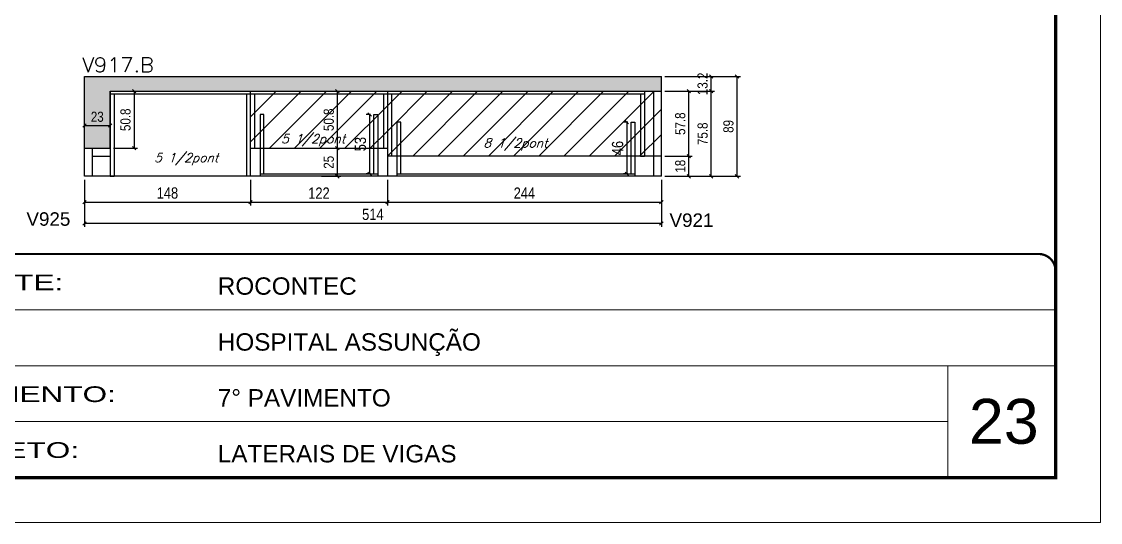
# Model space of a CAD drawing. Extents: x -20960 to -5926, y -2106 to 21915.
# Drawn here: x -8500 to -7538, y 15123 to 15569 of the extents above; entities that cross this region are included whole.
import ezdxf

# ---------------------------------------------------------------- set-up
doc = ezdxf.new("R2010")
doc.units = 0
doc.linetypes.add('CONTINUO', pattern=[0])
doc.linetypes.add('DASHED', pattern=[0.75, 0.5, -0.25])
for name, color, linetype in [('5', 5, 'Continuous'), ('COTA', 241, 'Continuous'), ('Painéis', 200, 'Continuous'), ('Reaproveitamento', 251, 'Continuous'), ('SARR_2.2x7', 40, 'Continuous'), ('SARR_3.5x7', 81, 'Continuous'), ('texto', 7, 'Continuous')]:
    doc.layers.add(name, color=color, linetype=linetype)
for name, color, linetype, lineweight in [('CARIMBO', 255, 'Continuous', 9), ('Folhas', 255, 'Continuous', 9), ('SARRAFO DE PRESSAO', 251, 'DASHED', 9), ('Texto Seção', 7, 'Continuous', 15)]:
    doc.layers.add(name, color=color, linetype=linetype, lineweight=lineweight)
doc.styles.add('ARIAL', font='arial.ttf')
doc.styles.add('COTA TECNICA', font='techl___.ttf', dxfattribs={"height": 10})
doc.styles.add('COTA TECNICA-50', font='techl___.ttf', dxfattribs={"height": 9})
doc.styles.add('REGUA-120', font='ROMANS.shx', dxfattribs={"height": 15})
doc.styles.add('Romans', font='romans.shx')
doc.styles.get("Standard").update_dxf_attribs({"font": 'arial.ttf'})
doc.styles.add('Tecnologia', font='')
doc.styles.get('Tecnologia').set_extended_font_data('Forgotten Futurist')
doc.dimstyles.new('COTA PAINEL-50', dxfattribs={"dimtxt": 9, "dimasz": 3, "dimexe": 3, "dimexo": 3, "dimgap": 3, "dimtad": 1, "dimdec": 1, "dimzin": 12, "dimdsep": 46, "dimtxsty": 'COTA TECNICA-50', "dimblk1": 'OBLIQUE', "dimblk2": 'OBLIQUE', "dimsah": 1, "dimcen": 0.9, "dimclrd": 4, "dimclre": 4, "dimclrt": 240, "dimadec": 1, "dimazin": 3, "dimtfac": 1, "dimtdec": 1, "dimtmove": 0, "dimatfit": 3, "dimfxl": 1, "dimtolj": 1, "dimtzin": 12, "dimarcsym": 0})
doc.dimstyles.new('PAINEL', dxfattribs={"dimtxt": 10, "dimasz": 3, "dimexe": 3, "dimexo": 3, "dimgap": 3, "dimtad": 1, "dimdec": 1, "dimzin": 12, "dimdsep": 46, "dimtxsty": 'COTA TECNICA', "dimblk1": 'OBLIQUE', "dimblk2": 'OBLIQUE', "dimsah": 1, "dimcen": 0.9, "dimclrd": 4, "dimclre": 4, "dimclrt": 240, "dimadec": 1, "dimazin": 3, "dimtfac": 1, "dimtdec": 1, "dimtmove": 0, "dimatfit": 3, "dimfxl": 1, "dimtolj": 1, "dimtzin": 12, "dimarcsym": 0})
pattern_1 = [(45, (3183.5, 0), (-11.22532, 11.22532), [])]

# ---------------------------------------------------------------- blocks, each defined once
blk = doc.blocks.new('9999999999')
at = {"color": 30, "linetype": 'CONTINUO'}
for p, q in [((98564.56, 34379.64), (99583.98, 34379.64)), ((98564.56, 34329.83), (99487.98, 34329.83)), ((99583.98, 34329.83), (99487.98, 34329.83)), ((99487.98, 34329.83), (99487.98, 34230.21)), ((98564.56, 34280.02), (99487.98, 34280.02))]:
    blk.add_line(p, q, dxfattribs=at)
at = {"color": 30, "linetype": 'CONTINUO', "const_width": 2}
blk.add_lwpolyline([(99583.98, 34230.21), (99583.98, 34414.45, 0.414214), (99568.98, 34429.45), (98228.98, 34429.45, 0.414214), (98213.98, 34414.45), (98213.98, 34245.21, 0.414214), (98228.98, 34230.21), (99583.98, 34230.21)], format="xyb", dxfattribs=at)
at = {"layer": 'Folhas'}
blk.add_lwpolyline([(98138.98, 34190.21), (99623.98, 34190.21), (99623.98, 35240.21), (98138.98, 35240.21)], close=True, dxfattribs=at)
at = {"layer": 'Folhas', "color": 30, "const_width": 3}
blk.add_lwpolyline([(98213.98, 34230.21), (99583.98, 34230.21), (99583.98, 35200.21), (98213.98, 35200.21)], close=True, dxfattribs=at)
at = {"color": 7, "linetype": 'Continuous', "ltscale": 5, "style": 'ARIAL'}
for s, height, p in [('ROCONTEC', 15.483, (98837.68, 34393.13)), ('HOSPITAL ASSUNÇÃO', 15.4829, (98837.68, 34343.32)), ('7° PAVIMENTO', 15.4829, (98837.68, 34293.51)), ('LATERAIS DE VIGAS', 15.4829, (98837.68, 34243.7))]:
    blk.add_text(s, height=height, dxfattribs=at).set_placement(p)
at = {"layer": 'Folhas', "color": 7, "style": 'Tecnologia', "width": 1.5}
for s, p in [('CLIENTE:', (98573.65, 34397.17)), ('PAVIMENTO:', (98573.65, 34297.5)), ('PROJETO:', (98573.65, 34247.69))]:
    blk.add_text(s, height=14, dxfattribs=at).set_placement(p)
blk = doc.blocks.new('_Oblique')
at = {"color": 0, "linetype": 'ByBlock', "lineweight": -2}
blk.add_line((-0.5, -0.5), (0.5, 0.5), dxfattribs=at)
blk = doc.blocks.new('*D379')
at = {"layer": 'COTA', "color": 4, "lineweight": -2, "ltscale": 25, "transparency": 16777216}
for p, q in [((-8443.68, 15427.98), (-8443.68, 15385.91)), ((-7929.66, 15427.98), (-7929.66, 15385.91)), ((-7929.66, 15388.91), (-8443.68, 15388.91))]:
    blk.add_line(p, q, dxfattribs=at)
at = {"layer": 'Defpoints', "color": 0, "ltscale": 25, "transparency": 16777216}
for p in [(-8443.68, 15430.98), (-7929.66, 15430.98), (-8443.68, 15388.91)]:
    blk.add_point(p, dxfattribs=at)
at = {"layer": 'COTA', "color": 4, "lineweight": -2, "ltscale": 25, "transparency": 16777216, "xscale": 3, "yscale": 3, "zscale": 3, "rotation": 180}
blk.add_blockref('_Oblique', (-8443.68, 15388.91), dxfattribs=at)
at = {"layer": 'COTA', "color": 4, "lineweight": -2, "ltscale": 25, "transparency": 16777216, "xscale": 3, "yscale": 3, "zscale": 3}
blk.add_blockref('_Oblique', (-7929.66, 15388.91), dxfattribs=at)
at = {"layer": 'COTA', "color": 240, "ltscale": 25, "transparency": 16777216, "insert": (-8186.67, 15397.02), "char_height": 10, "attachment_point": 5, "style": 'COTA TECNICA'}
blk.add_mtext('\\A1;514', dxfattribs=at)
blk = doc.blocks.new('*D380')
at = {"layer": 'COTA', "color": 4, "lineweight": -2, "ltscale": 25, "transparency": 16777216}
for p, q in [((-8173.68, 15427.98), (-8173.68, 15404.96)), ((-7929.66, 15427.98), (-7929.66, 15404.96)), ((-8173.68, 15407.96), (-7929.66, 15407.96))]:
    blk.add_line(p, q, dxfattribs=at)
at = {"layer": 'Defpoints', "color": 0, "ltscale": 25, "transparency": 16777216}
for p in [(-8173.68, 15430.98), (-7929.66, 15430.98), (-7929.66, 15407.96)]:
    blk.add_point(p, dxfattribs=at)
at = {"layer": 'COTA', "color": 4, "lineweight": -2, "ltscale": 25, "transparency": 16777216, "xscale": 3, "yscale": 3, "zscale": 3, "rotation": 180}
blk.add_blockref('_Oblique', (-8173.68, 15407.96), dxfattribs=at)
at = {"layer": 'COTA', "color": 4, "lineweight": -2, "ltscale": 25, "transparency": 16777216, "xscale": 3, "yscale": 3, "zscale": 3}
blk.add_blockref('_Oblique', (-7929.66, 15407.96), dxfattribs=at)
at = {"layer": 'COTA', "color": 240, "ltscale": 25, "transparency": 16777216, "insert": (-8051.67, 15416.03), "char_height": 10, "attachment_point": 5, "style": 'COTA TECNICA'}
blk.add_mtext('\\A1;244', dxfattribs=at)
blk = doc.blocks.new('*D381')
at = {"layer": 'COTA', "color": 4, "lineweight": -2, "ltscale": 25, "transparency": 16777216}
for p, q in [((-8443.68, 15427.98), (-8443.68, 15404.96)), ((-8295.68, 15427.98), (-8295.68, 15404.96)), ((-8443.68, 15407.96), (-8295.68, 15407.96))]:
    blk.add_line(p, q, dxfattribs=at)
at = {"layer": 'Defpoints', "color": 0, "ltscale": 25, "transparency": 16777216}
for p in [(-8443.68, 15430.98), (-8295.68, 15430.98), (-8295.68, 15407.96)]:
    blk.add_point(p, dxfattribs=at)
at = {"layer": 'COTA', "color": 4, "lineweight": -2, "ltscale": 25, "transparency": 16777216, "xscale": 3, "yscale": 3, "zscale": 3, "rotation": 180}
blk.add_blockref('_Oblique', (-8443.68, 15407.96), dxfattribs=at)
at = {"layer": 'COTA', "color": 4, "lineweight": -2, "ltscale": 25, "transparency": 16777216, "xscale": 3, "yscale": 3, "zscale": 3}
blk.add_blockref('_Oblique', (-8295.68, 15407.96), dxfattribs=at)
at = {"layer": 'COTA', "color": 240, "ltscale": 25, "transparency": 16777216, "insert": (-8369.68, 15416.05), "char_height": 10, "attachment_point": 5, "style": 'COTA TECNICA'}
blk.add_mtext('\\A1;148', dxfattribs=at)
blk = doc.blocks.new('*D382')
at = {"layer": 'COTA', "color": 4, "lineweight": -2, "ltscale": 25, "transparency": 16777216}
for p, q in [((-8295.68, 15427.98), (-8295.68, 15404.96)), ((-8173.68, 15427.98), (-8173.68, 15404.96)), ((-8295.68, 15407.96), (-8173.68, 15407.96))]:
    blk.add_line(p, q, dxfattribs=at)
at = {"layer": 'Defpoints', "color": 0, "ltscale": 25, "transparency": 16777216}
for p in [(-8295.68, 15430.98), (-8173.68, 15430.98), (-8173.68, 15407.96)]:
    blk.add_point(p, dxfattribs=at)
at = {"layer": 'COTA', "color": 4, "lineweight": -2, "ltscale": 25, "transparency": 16777216, "xscale": 3, "yscale": 3, "zscale": 3, "rotation": 180}
blk.add_blockref('_Oblique', (-8295.68, 15407.96), dxfattribs=at)
at = {"layer": 'COTA', "color": 4, "lineweight": -2, "ltscale": 25, "transparency": 16777216, "xscale": 3, "yscale": 3, "zscale": 3}
blk.add_blockref('_Oblique', (-8173.68, 15407.96), dxfattribs=at)
at = {"layer": 'COTA', "color": 240, "ltscale": 25, "transparency": 16777216, "insert": (-8234.68, 15416.02), "char_height": 10, "attachment_point": 5, "style": 'COTA TECNICA'}
blk.add_mtext('\\A1;122', dxfattribs=at)
blk = doc.blocks.new('*D383')
at = {"layer": 'COTA', "color": 4, "lineweight": -2, "transparency": 16777216}
for p, q in [((-7926.66, 15506.78), (-7882.2, 15506.78)), ((-7885.2, 15430.98), (-7885.2, 15506.78)), ((-7926.66, 15430.98), (-7882.2, 15430.98))]:
    blk.add_line(p, q, dxfattribs=at)
at = {"layer": 'Defpoints', "color": 0, "transparency": 16777216}
for p in [(-7929.66, 15506.78), (-7885.2, 15506.78), (-7929.66, 15430.98)]:
    blk.add_point(p, dxfattribs=at)
at = {"layer": 'COTA', "color": 4, "lineweight": -2, "transparency": 16777216, "xscale": 3, "yscale": 3, "zscale": 3}
for p, rotation in [((-7885.2, 15506.78), 90), ((-7885.2, 15430.98), 270)]:
    blk.add_blockref('_Oblique', p, dxfattribs=dict(at, rotation=rotation))
at = {"layer": 'COTA', "color": 240, "transparency": 16777216, "insert": (-7892.82, 15468.88), "char_height": 9, "attachment_point": 5, "rotation": 90, "style": 'COTA TECNICA-50'}
blk.add_mtext('\\A1;75.8', dxfattribs=at)
blk = doc.blocks.new('*D384')
at = {"layer": 'COTA', "color": 4, "lineweight": -2, "transparency": 16777216}
for p, q in [((-7926.66, 15519.98), (-7882.2, 15519.98)), ((-7885.2, 15506.78), (-7885.2, 15519.98)), ((-7926.66, 15506.78), (-7882.2, 15506.78))]:
    blk.add_line(p, q, dxfattribs=at)
at = {"layer": 'Defpoints', "color": 0, "transparency": 16777216}
for p in [(-7929.66, 15519.98), (-7885.2, 15519.98), (-7929.66, 15506.78)]:
    blk.add_point(p, dxfattribs=at)
at = {"layer": 'COTA', "color": 4, "lineweight": -2, "transparency": 16777216, "xscale": 3, "yscale": 3, "zscale": 3}
for p, rotation in [((-7885.2, 15519.98), 90), ((-7885.2, 15506.78), 270)]:
    blk.add_blockref('_Oblique', p, dxfattribs=dict(at, rotation=rotation))
at = {"layer": 'COTA', "color": 240, "transparency": 16777216, "insert": (-7892.9, 15513.38), "char_height": 9, "attachment_point": 5, "rotation": 90, "style": 'COTA TECNICA-50'}
blk.add_mtext('\\A1;13.2', dxfattribs=at)
blk = doc.blocks.new('*D385')
at = {"layer": 'COTA', "color": 4, "lineweight": -2, "transparency": 16777216}
for p, q in [((-7926.66, 15519.98), (-7859.27, 15519.98)), ((-7862.27, 15519.98), (-7862.27, 15430.98)), ((-7926.66, 15430.98), (-7859.27, 15430.98))]:
    blk.add_line(p, q, dxfattribs=at)
at = {"layer": 'Defpoints', "color": 0, "transparency": 16777216}
for p in [(-7929.66, 15519.98), (-7929.66, 15430.98), (-7862.27, 15430.98)]:
    blk.add_point(p, dxfattribs=at)
at = {"layer": 'COTA', "color": 4, "lineweight": -2, "transparency": 16777216, "xscale": 3, "yscale": 3, "zscale": 3}
for p, rotation in [((-7862.27, 15519.98), 90), ((-7862.27, 15430.98), 270)]:
    blk.add_blockref('_Oblique', p, dxfattribs=dict(at, rotation=rotation))
at = {"layer": 'COTA', "color": 240, "transparency": 16777216, "insert": (-7869.87, 15475.48), "char_height": 9, "attachment_point": 5, "rotation": 90, "style": 'COTA TECNICA-50'}
blk.add_mtext('\\A1;89', dxfattribs=at)
blk = doc.blocks.new('*D416')
at = {"layer": 'COTA', "color": 4, "lineweight": -2, "transparency": 16777216}
for p, q in [((-7926.66, 15506.78), (-7902.15, 15506.78)), ((-7905.15, 15448.98), (-7905.15, 15506.78)), ((-7926.66, 15448.98), (-7902.15, 15448.98))]:
    blk.add_line(p, q, dxfattribs=at)
at = {"layer": 'Defpoints', "color": 0, "transparency": 16777216}
for p in [(-7929.66, 15506.78), (-7905.15, 15506.78), (-7929.66, 15448.98)]:
    blk.add_point(p, dxfattribs=at)
at = {"layer": 'COTA', "color": 4, "lineweight": -2, "transparency": 16777216, "xscale": 3, "yscale": 3, "zscale": 3}
for p, rotation in [((-7905.15, 15506.78), 90), ((-7905.15, 15448.98), 270)]:
    blk.add_blockref('_Oblique', p, dxfattribs=dict(at, rotation=rotation))
at = {"layer": 'COTA', "color": 240, "transparency": 16777216, "insert": (-7912.77, 15477.88), "char_height": 9, "attachment_point": 5, "rotation": 90, "style": 'COTA TECNICA-50'}
blk.add_mtext('\\A1;57.8', dxfattribs=at)
blk = doc.blocks.new('*D417')
at = {"layer": 'COTA', "color": 4, "lineweight": -2, "transparency": 16777216}
for p, q in [((-7926.66, 15448.98), (-7902.15, 15448.98)), ((-7905.15, 15430.98), (-7905.15, 15448.98)), ((-7926.66, 15430.98), (-7902.15, 15430.98))]:
    blk.add_line(p, q, dxfattribs=at)
at = {"layer": 'Defpoints', "color": 0, "transparency": 16777216}
for p in [(-7929.66, 15448.98), (-7905.15, 15448.98), (-7929.66, 15430.98)]:
    blk.add_point(p, dxfattribs=at)
at = {"layer": 'COTA', "color": 4, "lineweight": -2, "transparency": 16777216, "xscale": 3, "yscale": 3, "zscale": 3}
for p, rotation in [((-7905.15, 15448.98), 90), ((-7905.15, 15430.98), 270)]:
    blk.add_blockref('_Oblique', p, dxfattribs=dict(at, rotation=rotation))
at = {"layer": 'COTA', "color": 240, "transparency": 16777216, "insert": (-7912.73, 15439.98), "char_height": 9, "attachment_point": 5, "rotation": 90, "style": 'COTA TECNICA-50'}
blk.add_mtext('\\A1;18', dxfattribs=at)
blk = doc.blocks.new('*D410')
at = {"layer": 'COTA', "color": 4, "lineweight": -2, "ltscale": 25, "transparency": 16777216}
for p, q in [((-7959.66, 15479.18), (-7963.49, 15479.18)), ((-7960.49, 15479.18), (-7960.49, 15433.18)), ((-7959.66, 15433.18), (-7963.49, 15433.18))]:
    blk.add_line(p, q, dxfattribs=at)
at = {"layer": 'Defpoints', "color": 0, "ltscale": 25, "transparency": 16777216}
for p in [(-7956.66, 15479.18), (-7960.49, 15433.18), (-7956.66, 15433.18)]:
    blk.add_point(p, dxfattribs=at)
at = {"layer": 'COTA', "color": 4, "lineweight": -2, "ltscale": 25, "transparency": 16777216, "xscale": 3, "yscale": 3, "zscale": 3}
for p, rotation in [((-7960.49, 15479.18), 90), ((-7960.49, 15433.18), 270)]:
    blk.add_blockref('_Oblique', p, dxfattribs=dict(at, rotation=rotation))
at = {"layer": 'COTA', "color": 240, "ltscale": 25, "transparency": 16777216, "insert": (-7968.59, 15456.18), "char_height": 10, "attachment_point": 5, "rotation": 90, "style": 'COTA TECNICA'}
blk.add_mtext('\\A1;46', dxfattribs=at)
blk = doc.blocks.new('*D411')
at = {"layer": 'COTA', "color": 4, "lineweight": -2, "ltscale": 25, "transparency": 16777216}
for p, q in [((-8188.68, 15486.18), (-8192.51, 15486.18)), ((-8189.51, 15486.18), (-8189.51, 15433.18)), ((-8188.68, 15433.18), (-8192.51, 15433.18))]:
    blk.add_line(p, q, dxfattribs=at)
at = {"layer": 'Defpoints', "color": 0, "ltscale": 25, "transparency": 16777216}
for p in [(-8185.68, 15486.18), (-8189.51, 15433.18), (-8185.68, 15433.18)]:
    blk.add_point(p, dxfattribs=at)
at = {"layer": 'COTA', "color": 4, "lineweight": -2, "ltscale": 25, "transparency": 16777216, "xscale": 3, "yscale": 3, "zscale": 3}
for p, rotation in [((-8189.51, 15486.18), 90), ((-8189.51, 15433.18), 270)]:
    blk.add_blockref('_Oblique', p, dxfattribs=dict(at, rotation=rotation))
at = {"layer": 'COTA', "color": 240, "ltscale": 25, "transparency": 16777216, "insert": (-8197.73, 15459.68), "char_height": 10, "attachment_point": 5, "rotation": 90, "style": 'COTA TECNICA'}
blk.add_mtext('\\A1;53', dxfattribs=at)
blk = doc.blocks.new('*D412')
at = {"layer": 'COTA', "color": 4, "lineweight": -2, "transparency": 16777216}
for p, q in [((-8417.68, 15506.78), (-8396.39, 15506.78)), ((-8399.39, 15506.78), (-8399.39, 15455.98)), ((-8417.68, 15455.98), (-8396.39, 15455.98))]:
    blk.add_line(p, q, dxfattribs=at)
at = {"layer": 'Defpoints', "color": 0, "transparency": 16777216}
for p in [(-8420.68, 15506.78), (-8420.68, 15455.98), (-8399.39, 15455.98)]:
    blk.add_point(p, dxfattribs=at)
at = {"layer": 'COTA', "color": 4, "lineweight": -2, "transparency": 16777216, "xscale": 3, "yscale": 3, "zscale": 3}
for p, rotation in [((-8399.39, 15506.78), 90), ((-8399.39, 15455.98), 270)]:
    blk.add_blockref('_Oblique', p, dxfattribs=dict(at, rotation=rotation))
at = {"layer": 'COTA', "color": 240, "transparency": 16777216, "insert": (-8407.01, 15481.38), "char_height": 9, "attachment_point": 5, "rotation": 90, "style": 'COTA TECNICA-50'}
blk.add_mtext('\\A1;50.8', dxfattribs=at)
blk = doc.blocks.new('*D413')
at = {"layer": 'COTA', "color": 4, "lineweight": -2, "transparency": 16777216}
for p, q in [((-8443.68, 15458.98), (-8443.68, 15479.34)), ((-8443.68, 15476.34), (-8420.68, 15476.34)), ((-8420.68, 15458.98), (-8420.68, 15479.34))]:
    blk.add_line(p, q, dxfattribs=at)
at = {"layer": 'Defpoints', "color": 0, "transparency": 16777216}
for p in [(-8420.68, 15476.34), (-8443.68, 15455.98), (-8420.68, 15455.98)]:
    blk.add_point(p, dxfattribs=at)
at = {"layer": 'COTA', "color": 4, "lineweight": -2, "transparency": 16777216, "xscale": 3, "yscale": 3, "zscale": 3, "rotation": 180}
blk.add_blockref('_Oblique', (-8443.68, 15476.34), dxfattribs=at)
at = {"layer": 'COTA', "color": 4, "lineweight": -2, "transparency": 16777216, "xscale": 3, "yscale": 3, "zscale": 3}
blk.add_blockref('_Oblique', (-8420.68, 15476.34), dxfattribs=at)
at = {"layer": 'COTA', "color": 240, "transparency": 16777216, "insert": (-8432.18, 15484.03), "char_height": 9, "attachment_point": 5, "style": 'COTA TECNICA-50'}
blk.add_mtext('\\A1;23', dxfattribs=at)
blk = doc.blocks.new('*D414')
at = {"layer": 'COTA', "color": 4, "lineweight": -2, "transparency": 16777216}
for p, q in [((-8231.68, 15455.98), (-8215.31, 15455.98)), ((-8218.31, 15430.98), (-8218.31, 15455.98)), ((-8232.41, 15430.98), (-8215.31, 15430.98))]:
    blk.add_line(p, q, dxfattribs=at)
at = {"layer": 'Defpoints', "color": 0, "transparency": 16777216}
for p in [(-8234.68, 15455.98), (-8218.31, 15455.98), (-8235.41, 15430.98)]:
    blk.add_point(p, dxfattribs=at)
at = {"layer": 'COTA', "color": 4, "lineweight": -2, "transparency": 16777216, "xscale": 3, "yscale": 3, "zscale": 3}
for p, rotation in [((-8218.31, 15455.98), 90), ((-8218.31, 15430.98), 270)]:
    blk.add_blockref('_Oblique', p, dxfattribs=dict(at, rotation=rotation))
at = {"layer": 'COTA', "color": 240, "transparency": 16777216, "insert": (-8225.91, 15443.48), "char_height": 9, "attachment_point": 5, "rotation": 90, "style": 'COTA TECNICA-50'}
blk.add_mtext('\\A1;25', dxfattribs=at)
blk = doc.blocks.new('*D415')
at = {"layer": 'COTA', "color": 4, "lineweight": -2, "transparency": 16777216}
for p, q in [((-8218.31, 15455.98), (-8218.31, 15506.78)), ((-8231.68, 15455.98), (-8215.31, 15455.98))]:
    blk.add_line(p, q, dxfattribs=at)
at = {"layer": 'Defpoints', "color": 0, "transparency": 16777216}
for p in [(-8218.31, 15506.78), (-8218.31, 15506.78), (-8234.68, 15455.98)]:
    blk.add_point(p, dxfattribs=at)
at = {"layer": 'COTA', "color": 4, "lineweight": -2, "transparency": 16777216, "xscale": 3, "yscale": 3, "zscale": 3}
for p, rotation in [((-8218.31, 15506.78), 90), ((-8218.31, 15455.98), 270)]:
    blk.add_blockref('_Oblique', p, dxfattribs=dict(at, rotation=rotation))
at = {"layer": 'COTA', "color": 240, "transparency": 16777216, "insert": (-8225.93, 15481.38), "char_height": 9, "attachment_point": 5, "rotation": 90, "style": 'COTA TECNICA-50'}
blk.add_mtext('\\A1;50.8', dxfattribs=at)

msp = doc.modelspace()

# ---------------------------------------------------------------- hatches: boundary and pattern name
at = {"layer": 'COTA', "linetype": 'ByBlock'}
h = msp.add_hatch(dxfattribs=at)
h.set_pattern_fill('AR-CONC', color=256, scale=0.03)
h.set_pattern_definition([(50, (3183.5, 0), (5.4655401, -0.4781726), [0.5715, -6.2865]), (355, (3183.5, 0), (-1.0573026, 5.7317054), [0.4572, -5.0292175]), (100.451445, (3183.9555, -0.04), (4.4082374, 5.2535326), [0.4857003, -5.3427073]), (46.1842, (3183.5, 1.524), (8.1323712, -1.2612698), [0.85725, -9.42975]), (96.635558, (3184.178, 1.419), (7.122124, 7.4227837), [0.7285507, -8.0140682]), (351.18415, (3183.5, 1.524), (7.122124, 7.4227837), [0.685799, -7.543792]), (21, (3184.262, 1.143), (4.5484317, -3.0679559), [0.5715, -6.2865]), (326, (3184.262, 1.143), (1.8540609, 5.525639), [0.4572, -5.0292]), (71.451445, (3184.641, 0.8873), (6.4024926, 2.457683), [0.4857003, -5.3426981]), (37.5, (3183.5, 0), (0.0926581, 2.53665117), [0, -4.96824, 0, -5.1054, 0, -5.04825]), (7.5, (3183.5, 0), (2.00458988, 3.00541724), [0, -2.91084, 0, -4.85394, 0, -1.92405]), (327.5, (3181.8007, 0), (4.06771786, -0.17186232), [0, -1.905, 0, -5.9436, 0, -7.8867]), (317.5, (3181.0387, 0), (4.44387544, 0.7627947), [0, -2.4765, 0, -3.94716, 0, -5.6007])])
h.paths.add_polyline_path([(-8443.68, 15519.98), (-8443.68, 15455.98), (-8420.68, 15455.98), (-8420.68, 15506.78), (-7929.66, 15506.78), (-7929.66, 15519.98)])
at = {"layer": 'Reaproveitamento', "transparency": 33554684}
h = msp.add_hatch(dxfattribs=at)
h.set_pattern_fill('ANSI31', color=256, scale=5)
h.set_pattern_definition(pattern_1)
h.paths.add_polyline_path([(-8173.68, 15455.98), (-8173.68, 15506.78), (-8295.68, 15506.78), (-8295.68, 15455.98)])
h = msp.add_hatch(dxfattribs=at)
h.set_pattern_fill('ANSI31', color=256, scale=5)
h.set_pattern_definition(pattern_1)
h.paths.add_polyline_path([(-8173.68, 15506.78), (-8173.68, 15448.98), (-7929.66, 15448.98), (-7929.66, 15506.78)])

# ---------------------------------------------------------------- linework, layer by layer
at = {"layer": 'COTA', "linetype": 'ByBlock'}
for p, q in [((-8443.68, 15519.98), (-7929.66, 15519.98)), ((-8443.68, 15455.98), (-8443.68, 15519.98)), ((-7929.66, 15506.78), (-7929.66, 15519.98))]:
    msp.add_line(p, q, dxfattribs=at)
at = {"layer": 'Painéis'}
msp.add_line((-8420.68, 15506.78), (-7929.66, 15506.78), dxfattribs=at)
at = {"layer": 'Painéis', "ltscale": 25}
for p, q in [((-8420.68, 15455.98), (-8420.68, 15506.78)), ((-8295.68, 15430.98), (-8295.68, 15506.78)), ((-8173.68, 15506.78), (-8173.68, 15430.98)), ((-7929.66, 15430.98), (-7929.66, 15506.78)), ((-8443.68, 15455.98), (-8420.68, 15455.98)), ((-8443.68, 15430.98), (-8443.68, 15455.98)), ((-8295.68, 15455.98), (-8173.68, 15455.98)), ((-7929.66, 15448.98), (-8173.68, 15448.98)), ((-8173.68, 15448.98), (-8173.68, 15448.98)), ((-7929.66, 15448.98), (-7929.66, 15448.98)), ((-7929.66, 15430.98), (-8443.68, 15430.98))]:
    msp.add_line(p, q, dxfattribs=at)
at = {"layer": 'SARR_2.2x7', "linetype": 'Continuous'}
for p, q in [((-8420.68, 15504.58), (-8295.68, 15504.58)), ((-8295.68, 15504.58), (-8173.68, 15504.58)), ((-8173.68, 15504.58), (-7944.66, 15504.58)), ((-7936.66, 15506.78), (-7936.66, 15448.98)), ((-8436.68, 15455.98), (-8436.68, 15430.98)), ((-8436.68, 15448.98), (-8420.68, 15448.98)), ((-7936.66, 15448.98), (-7936.66, 15430.98))]:
    msp.add_line(p, q, dxfattribs=at)
at = {"layer": 'SARR_2.2x7', "linetype": 'Continuous', "ltscale": 50}
for p, q in [((-8287.18, 15433.18), (-8182.18, 15433.18)), ((-8165.18, 15433.18), (-7953.16, 15433.18))]:
    msp.add_line(p, q, dxfattribs=at)
at = {"layer": 'SARR_3.5x7'}
for p, q in [((-8420.68, 15506.78), (-8420.68, 15430.98)), ((-8417.18, 15504.58), (-8417.18, 15430.98)), ((-8299.18, 15504.58), (-8299.18, 15430.98)), ((-8292.18, 15504.58), (-8292.18, 15455.98)), ((-8177.18, 15504.58), (-8177.18, 15455.98)), ((-8170.18, 15504.58), (-8170.18, 15448.98)), ((-7948.16, 15504.58), (-7948.16, 15448.98)), ((-7944.66, 15506.78), (-7944.66, 15448.98)), ((-7948.16, 15448.98), (-7944.66, 15448.98)), ((-8420.68, 15430.98), (-8417.18, 15430.98))]:
    msp.add_line(p, q, dxfattribs=at)
for points in [[(-8283.68, 15433.18), (-8283.68, 15486.18), (-8287.18, 15486.18), (-8287.18, 15430.98)], [(-8185.68, 15433.18), (-8185.68, 15486.18), (-8182.18, 15486.18), (-8182.18, 15430.98)], [(-8161.68, 15433.18), (-8161.68, 15479.18), (-8165.18, 15479.18), (-8165.18, 15430.98)], [(-7956.66, 15433.18), (-7956.66, 15479.18), (-7953.16, 15479.18), (-7953.16, 15430.98)]]:
    msp.add_lwpolyline(points, dxfattribs=at)

# ---------------------------------------------------------------- block references
at = {"layer": 'SARRAFO DE PRESSAO', "color": 6, "linetype": 'ByBlock'}
msp.add_blockref('9999999999', (-107162.48, -19067.69), dxfattribs=at)

# ---------------------------------------------------------------- texts
at = {"layer": '5', "linetype": 'Continuous'}
for s, p in [('V925', (-8495.29, 15386.92)), ('V921', (-7922.36, 15385.88))]:
    msp.add_text(s, height=12, rotation=359.99996, dxfattribs=at).set_placement(p)
at = {"layer": 'CARIMBO', "style": 'ARIAL'}
msp.add_text('23', height=40, dxfattribs=at).set_placement((-7655.64, 15192.66))
at = {"layer": 'texto', "color": 2, "char_height": 8, "attachment_point": 5, "style": 'Romans'}
for s, insert in [('{\\Q19;\\C256;5 1/2pont}', (-8239.93, 15463.09)), ('{\\Q19;\\C256;8 1/2pont}', (-8059.64, 15459.45)), ('{\\Q19;\\C256;5 1/2pont}', (-8352.95, 15446.27))]:
    msp.add_mtext(s, dxfattribs=dict(at, insert=insert))
at = {"layer": 'Texto Seção', "style": 'REGUA-120', "width": 1.05}
msp.add_text('V917.B', height=13, dxfattribs=at).set_placement((-8445.62, 15523.81))

# ---------------------------------------------------------------- dimensions: what is measured, and where the dimension line sits
at = {"layer": 'COTA'}
dim = msp.add_linear_dim(base=(-7885.2, 15519.98), p1=(-7929.66, 15506.78), p2=(-7929.66, 15519.98), angle=90, dimstyle='COTA PAINEL-50', override={"dimtmove": 1}, dxfattribs=at)
dim.commit()
dim.dimension.update_dxf_attribs({"geometry": '*D384', "text_midpoint": (-7885.2, 15513.38), "dimtype": 160})
for base, p1, p2, picture, middle in [((-7862.27, 15430.98), (-7929.66, 15519.98), (-7929.66, 15430.98), '*D385', (-7869.87, 15475.48)), ((-8399.39, 15455.98), (-8420.68, 15506.78), (-8420.68, 15455.98), '*D412', (-8407.01, 15481.38)), ((-7885.2, 15506.78), (-7929.66, 15430.98), (-7929.66, 15506.78), '*D383', (-7892.82, 15468.88)), ((-7905.15, 15506.78), (-7929.66, 15448.98), (-7929.66, 15506.78), '*D416', (-7912.77, 15477.88)), ((-8218.31, 15455.98), (-8235.41, 15430.98), (-8234.68, 15455.98), '*D414', (-8225.91, 15443.48)), ((-7905.15, 15448.98), (-7929.66, 15430.98), (-7929.66, 15448.98), '*D417', (-7912.73, 15439.98))]:
    dim = msp.add_linear_dim(base=base, p1=p1, p2=p2, angle=90, dimstyle='COTA PAINEL-50', dxfattribs=at)
    dim.commit()
    dim.dimension.update_dxf_attribs({"geometry": picture, "text_midpoint": middle})
dim = msp.add_linear_dim(base=(-8218.31, 15506.78), p1=(-8234.68, 15455.98), p2=(-8218.31, 15506.78), angle=90, dimstyle='COTA PAINEL-50', override={"dimtmove": 1}, dxfattribs=at)
dim.commit()
dim.dimension.update_dxf_attribs({"geometry": '*D415', "text_midpoint": (-8225.93, 15481.38)})
dim = msp.add_linear_dim(base=(-8420.68, 15476.34), p1=(-8443.68, 15455.98), p2=(-8420.68, 15455.98), dimstyle='COTA PAINEL-50', dxfattribs=at)
dim.commit()
dim.dimension.update_dxf_attribs({"geometry": '*D413', "text_midpoint": (-8432.18, 15484.03)})
at = {"layer": 'COTA', "ltscale": 25}
for base, p1, p2, picture, middle in [((-8189.51, 15433.18), (-8185.68, 15486.18), (-8185.68, 15433.18), '*D411', (-8197.73, 15459.68)), ((-7960.49, 15433.18), (-7956.66, 15479.18), (-7956.66, 15433.18), '*D410', (-7968.59, 15456.18))]:
    dim = msp.add_linear_dim(base=base, p1=p1, p2=p2, angle=90, dimstyle='PAINEL', dxfattribs=at)
    dim.commit()
    dim.dimension.update_dxf_attribs({"geometry": picture, "text_midpoint": middle})
for base, p1, p2, picture, middle in [((-8443.68, 15388.91), (-7929.66, 15430.98), (-8443.68, 15430.98), '*D379', (-8186.67, 15397.02)), ((-8295.68, 15407.96), (-8443.68, 15430.98), (-8295.68, 15430.98), '*D381', (-8369.68, 15416.05)), ((-8173.68, 15407.96), (-8295.68, 15430.98), (-8173.68, 15430.98), '*D382', (-8234.68, 15416.02))]:
    dim = msp.add_linear_dim(base=base, p1=p1, p2=p2, dimstyle='PAINEL', dxfattribs=at)
    dim.commit()
    dim.dimension.update_dxf_attribs({"geometry": picture, "text_midpoint": middle})
dim = msp.add_linear_dim(base=(-7929.66, 15407.96), p1=(-8173.68, 15430.98), p2=(-7929.66, 15430.98), dimstyle='PAINEL', override={"dimtmove": 1}, dxfattribs=at)
dim.commit()
dim.dimension.update_dxf_attribs({"geometry": '*D380', "text_midpoint": (-8051.67, 15416.03)})

doc.saveas('drawing.dxf')
